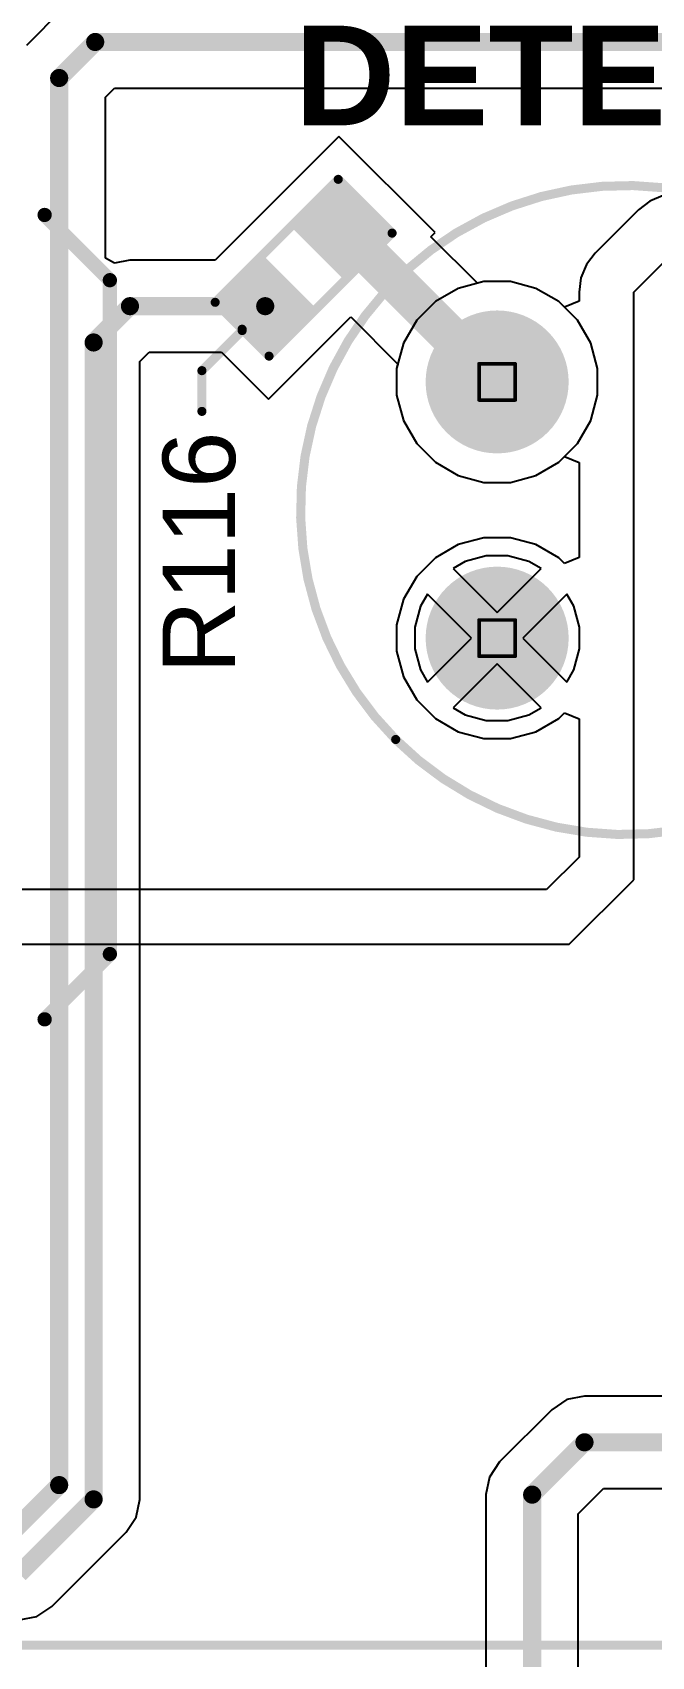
# Model space of a CAD drawing. Header units: inches. Extents: x -3 to 5437, y -3 to 5435.
# Drawn here: x 172.35 to 181.02, y 97.02 to 119.79 of the extents above; entities that cross this region are included whole.
import ezdxf

# ---------------------------------------------------------------- set-up
doc = ezdxf.new("R2010")
doc.units = ezdxf.units.IN
for name, color, linetype in [('Bottom Layer', 5, 'Continuous'), ('Bottom Solder', 6, 'Continuous'), ('Drill Drawing', 1, 'Continuous'), ('GND', 16, 'Continuous'), ('Multi-Layer', 9, 'Continuous'), ('Pad Holes', 156, 'Continuous'), ('PWR', 76, 'Continuous'), ('Top Layer', 1, 'Continuous'), ('Top Overlay', 2, 'Continuous'), ('Top Paste', 8, 'Continuous'), ('Top Solder', 216, 'Continuous')]:
    doc.layers.add(name, color=color, linetype=linetype)
doc.styles.add('Arial', font='', dxfattribs={"height": 0.2})
doc.styles.add('Arial_Bold', font='', dxfattribs={"height": 0.2})
doc.styles.get('Arial').set_extended_font_data('Arial')
doc.styles.get('Arial_Bold').set_extended_font_data('Arial', bold=True)

# ---------------------------------------------------------------- blocks, each defined once
blk = doc.blocks.new('HC_12_M______SMD_2')
at = {"layer": 'Top Overlay'}
blk.add_lwpolyline([(-14.173, 8.126, 0.127, 0.127, 0), (13.627, 8.126, 0.127, 0.127, 0)], format="xyseb", dxfattribs=at)
blk = doc.blocks.new('R___0603_255')
at = {"layer": 'Top Layer'}
for points in [[(-0.381, 0.4445), (-0.381, -0.4445), (-1.143, -0.4445), (-1.143, 0.4445)], [(1.143, 0.4445), (1.143, -0.4445), (0.381, -0.4445), (0.381, 0.4445)]]:
    blk.add_hatch(color=1, dxfattribs=at).paths.add_polyline_path(points)
at = {"layer": 'Top Paste'}
for points in [[(-0.381, 0.4445), (-0.381, -0.4445), (-1.143, -0.4445), (-1.143, 0.4445)], [(1.143, 0.4445), (1.143, -0.4445), (0.381, -0.4445), (0.381, 0.4445)]]:
    blk.add_hatch(color=8, dxfattribs=at).paths.add_polyline_path(points)
at = {"layer": 'Top Solder'}
for points in [[(-0.2794, 0.5461), (-0.2794, -0.5461), (-1.2446, -0.5461), (-1.2446, 0.5461)], [(1.2446, 0.5461), (1.2446, -0.5461), (0.2794, -0.5461), (0.2794, 0.5461)]]:
    blk.add_hatch(color=216, dxfattribs=at).paths.add_polyline_path(points)
at = {"layer": 'Top Overlay'}
for points in [[(1.2192, 0.5334, 0.127, 0.127, 0), (-1.2192, 0.5334, 0.127, 0.127, 0)], [(-1.2192, -0.5334, 0.127, 0.127, 0), (-1.2192, 0.5334, 0.127, 0.127, 0)], [(1.2192, -0.5334, 0.127, 0.127, 0), (1.2192, 0.5334, 0.127, 0.127, 0)], [(1.2192, -0.5334, 0.127, 0.127, 0), (-1.2192, -0.5334, 0.127, 0.127, 0)]]:
    blk.add_lwpolyline(points, format="xyseb", dxfattribs=at)
for points in [[(-1.25095, 0.5334, 0.0635, 0.0635, 1), (-1.18745, 0.5334, 0.0635, 0.0635, 1)], [(-1.25095, 0.5334, 0.0635, 0.0635, 1), (-1.18745, 0.5334, 0.0635, 0.0635, 1)], [(1.18745, 0.5334, 0.0635, 0.0635, 1), (1.25095, 0.5334, 0.0635, 0.0635, 1)], [(1.18745, 0.5334, 0.0635, 0.0635, 1), (1.25095, 0.5334, 0.0635, 0.0635, 1)], [(-1.25095, -0.5334, 0.0635, 0.0635, 1), (-1.18745, -0.5334, 0.0635, 0.0635, 1)], [(-1.25095, -0.5334, 0.0635, 0.0635, 1), (-1.18745, -0.5334, 0.0635, 0.0635, 1)], [(1.18745, -0.5334, 0.0635, 0.0635, 1), (1.25095, -0.5334, 0.0635, 0.0635, 1)], [(1.18745, -0.5334, 0.0635, 0.0635, 1), (1.25095, -0.5334, 0.0635, 0.0635, 1)]]:
    blk.add_lwpolyline(points, format="xyseb", close=True, dxfattribs=at)
blk = doc.blocks.new('AS312_280')
at = {"layer": 'Bottom Layer'}
h = blk.add_hatch(color=5, dxfattribs=at)
edge = h.paths.add_edge_path()
edge.add_arc((-2.54, 1.27), 0.9, 0, 360)
h = blk.add_hatch(color=5, dxfattribs=at)
edge = h.paths.add_edge_path()
edge.add_arc((2.54, 1.27), 0.9, 0, 360)
h = blk.add_hatch(color=5, dxfattribs=at)
edge = h.paths.add_edge_path()
edge.add_arc((0, -1.27), 0.9, 0, 360)
at = {"layer": 'Bottom Solder'}
h = blk.add_hatch(color=6, dxfattribs=at)
edge = h.paths.add_edge_path()
edge.add_arc((-2.54, 1.27), 1.002, 0, 360)
h = blk.add_hatch(color=6, dxfattribs=at)
edge = h.paths.add_edge_path()
edge.add_arc((2.54, 1.27), 1.002, 0, 360)
h = blk.add_hatch(color=6, dxfattribs=at)
edge = h.paths.add_edge_path()
edge.add_arc((0, -1.27), 1.002, 0, 360)
at = {"layer": 'GND'}
h = blk.add_hatch(color=16, dxfattribs=at)
edge = h.paths.add_edge_path()
edge.add_arc((-2.54, 1.27), 0.9, 0, 360)
h = blk.add_hatch(color=16, dxfattribs=at)
edge = h.paths.add_edge_path()
edge.add_arc((2.54, 1.27), 0.9, 0, 360)
h = blk.add_hatch(color=16, dxfattribs=at)
edge = h.paths.add_edge_path()
edge.add_arc((0, -1.27), 0.9, 0, 360)
at = {"layer": 'Multi-Layer'}
h = blk.add_hatch(color=9, dxfattribs=at)
edge = h.paths.add_edge_path()
edge.add_arc((-2.54, 1.27), 0.9, 0, 360)
h = blk.add_hatch(color=9, dxfattribs=at)
edge = h.paths.add_edge_path()
edge.add_arc((2.54, 1.27), 0.9, 0, 360)
h = blk.add_hatch(color=9, dxfattribs=at)
edge = h.paths.add_edge_path()
edge.add_arc((0, -1.27), 0.9, 0, 360)
at = {"layer": 'Pad Holes'}
h = blk.add_hatch(color=7, dxfattribs=at)
edge = h.paths.add_edge_path()
edge.add_arc((-2.54, 1.27), 0.45, 0, 360)
h = blk.add_hatch(color=7, dxfattribs=at)
edge = h.paths.add_edge_path()
edge.add_arc((2.54, 1.27), 0.45, 0, 360)
h = blk.add_hatch(color=7, dxfattribs=at)
edge = h.paths.add_edge_path()
edge.add_arc((0, -1.27), 0.45, 0, 360)
at = {"layer": 'PWR'}
h = blk.add_hatch(color=76, dxfattribs=at)
edge = h.paths.add_edge_path()
edge.add_arc((-2.54, 1.27), 0.9, 0, 360)
h = blk.add_hatch(color=76, dxfattribs=at)
edge = h.paths.add_edge_path()
edge.add_arc((2.54, 1.27), 0.9, 0, 360)
h = blk.add_hatch(color=76, dxfattribs=at)
edge = h.paths.add_edge_path()
edge.add_arc((0, -1.27), 0.9, 0, 360)
at = {"layer": 'Top Layer'}
h = blk.add_hatch(color=1, dxfattribs=at)
edge = h.paths.add_edge_path()
edge.add_arc((-2.54, 1.27), 0.9, 0, 360)
h = blk.add_hatch(color=1, dxfattribs=at)
edge = h.paths.add_edge_path()
edge.add_arc((2.54, 1.27), 0.9, 0, 360)
h = blk.add_hatch(color=1, dxfattribs=at)
edge = h.paths.add_edge_path()
edge.add_arc((0, -1.27), 0.9, 0, 360)
at = {"layer": 'Top Solder'}
h = blk.add_hatch(color=216, dxfattribs=at)
edge = h.paths.add_edge_path()
edge.add_arc((-2.54, 1.27), 1.002, 0, 360)
h = blk.add_hatch(color=216, dxfattribs=at)
edge = h.paths.add_edge_path()
edge.add_arc((2.54, 1.27), 1.002, 0, 360)
h = blk.add_hatch(color=216, dxfattribs=at)
edge = h.paths.add_edge_path()
edge.add_arc((0, -1.27), 1.002, 0, 360)
at = {"layer": 'Top Overlay'}
for points in [[(4.55, 1.27, 0.127, 0.127, 1), (-4.55, 1.27, 0.127, 0.127, 1)], [(-3.503, 5.448, 0.0635, 0.0635, 1), (-3.439, 5.448, 0.0635, 0.0635, 1)], [(-3.503, 5.448, 0.0635, 0.0635, 1), (-3.439, 5.448, 0.0635, 0.0635, 1)], [(-4.21, 4.741, 0.0635, 0.0635, 1), (-4.147, 4.741, 0.0635, 0.0635, 1)], [(-4.21, 4.741, 0.0635, 0.0635, 1), (-4.146, 4.741, 0.0635, 0.0635, 1)], [(-2.879, 4.824, 0.0635, 0.0635, 1), (-2.815, 4.824, 0.0635, 0.0635, 1)], [(-3.588, 4.115, 0.0635, 0.0635, 1), (-3.524, 4.115, 0.0635, 0.0635, 1)], [(-3.277, 2.184, 0.254, 0.254, 1), (-3.581, 2.184, 0.254, 0.254, 1)], [(-3.645, 2.184, 0.127, 0.127, 1), (-3.518, 2.184, 0.127, 0.127, 1)], [(-3.34, 2.184, 0.127, 0.127, 1), (-3.213, 2.184, 0.127, 0.127, 1)], [(-4.582, 1.27, 0.0635, 0.0635, 1), (-4.518, 1.27, 0.0635, 0.0635, 1)], [(4.518, 1.27, 0.0635, 0.0635, 1), (4.582, 1.27, 0.0635, 0.0635, 1)]]:
    blk.add_lwpolyline(points, format="xyseb", close=True, dxfattribs=at)
for points in [[(-3.471, 5.448, 0.127, 0.127, 0), (-4.178, 4.741, 0.127, 0.127, 0)], [(-2.847, 4.824, 0.127, 0.127, 0), (-3.471, 5.448, 0.127, 0.127, 0)], [(-3.556, 4.115, 0.127, 0.127, 0), (-4.179, 4.741, 0.127, 0.127, 0)]]:
    blk.add_lwpolyline(points, format="xyseb", dxfattribs=at)
blk = doc.blocks.new('TL3300CF160Q_411')
at = {"layer": 'Top Layer'}
for points in [[(-6.5, 1.6), (-9, 1.6), (-9, 3.4), (-6.5, 3.4)], [(9, 1.6), (6.5, 1.6), (6.5, 3.4), (9, 3.4)], [(-6.5, -3.4), (-9, -3.4), (-9, -1.6), (-6.5, -1.6)], [(9, -3.4), (6.5, -3.4), (6.5, -1.6), (9, -1.6)]]:
    blk.add_hatch(color=1, dxfattribs=at).paths.add_polyline_path(points)
at = {"layer": 'Top Paste'}
for points in [[(-6.5, 1.6), (-9, 1.6), (-9, 3.4), (-6.5, 3.4)], [(9, 1.6), (6.5, 1.6), (6.5, 3.4), (9, 3.4)], [(-6.5, -3.4), (-9, -3.4), (-9, -1.6), (-6.5, -1.6)], [(9, -3.4), (6.5, -3.4), (6.5, -1.6), (9, -1.6)]]:
    blk.add_hatch(color=8, dxfattribs=at).paths.add_polyline_path(points)
at = {"layer": 'Top Solder'}
for points in [[(-6.398, 1.498), (-9.102, 1.498), (-9.102, 3.502), (-6.398, 3.502)], [(9.102, 1.498), (6.398, 1.498), (6.398, 3.502), (9.102, 3.502)], [(-6.398, -3.502), (-9.102, -3.502), (-9.102, -1.498), (-6.398, -1.498)], [(9.102, -3.502), (6.398, -3.502), (6.398, -1.498), (9.102, -1.498)]]:
    blk.add_hatch(color=216, dxfattribs=at).paths.add_polyline_path(points)
at = {"layer": 'Top Overlay'}
for points in [[(-4.724, 6.121, 0.2, 0.2, 0), (-5.639, 5.207, 0.2, 0.2, 0)], [(-4.724, 6.121, 0.2, 0.2, 0), (4.724, 6.121, 0.2, 0.2, 0)], [(4.724, 6.121, 0.2, 0.2, 0), (5.639, 5.207, 0.2, 0.2, 0)], [(-6.121, 1.342, 0.2, 0.2, 0), (-6.121, -1.295, 0.2, 0.2, 0)], [(6.147, 1.368, 0.2, 0.2, 0), (6.147, -1.397, 0.2, 0.2, 0)], [(-5.639, -5.207, 0.2, 0.2, 0), (-4.724, -6.121, 0.2, 0.2, 0)], [(5.639, -5.207, 0.2, 0.2, 0), (4.724, -6.121, 0.2, 0.2, 0)], [(-4.724, -6.121, 0.2, 0.2, 0), (4.724, -6.121, 0.2, 0.2, 0)]]:
    blk.add_lwpolyline(points, format="xyseb", dxfattribs=at)
for points in [[(-4.774, 6.121, 0.1, 0.1, 1), (-4.674, 6.121, 0.1, 0.1, 1)], [(-4.774, 6.121, 0.1, 0.1, 1), (-4.674, 6.121, 0.1, 0.1, 1)], [(4.674, 6.121, 0.1, 0.1, 1), (4.774, 6.121, 0.1, 0.1, 1)], [(4.674, 6.121, 0.1, 0.1, 1), (4.774, 6.121, 0.1, 0.1, 1)], [(-5.689, 5.207, 0.1, 0.1, 1), (-5.589, 5.207, 0.1, 0.1, 1)], [(5.589, 5.207, 0.1, 0.1, 1), (5.689, 5.207, 0.1, 0.1, 1)], [(-8.43, 0.993, 0.254, 0.254, 1), (-8.97, 0.993, 0.254, 0.254, 1)], [(-6.171, 1.342, 0.1, 0.1, 1), (-6.071, 1.342, 0.1, 0.1, 1)], [(6.097, 1.368, 0.1, 0.1, 1), (6.197, 1.368, 0.1, 0.1, 1)], [(-9.034, 0.993, 0.127, 0.127, 1), (-8.907, 0.993, 0.127, 0.127, 1)], [(-8.494, 0.993, 0.127, 0.127, 1), (-8.367, 0.993, 0.127, 0.127, 1)], [(-6.171, -1.295, 0.1, 0.1, 1), (-6.071, -1.295, 0.1, 0.1, 1)], [(6.097, -1.397, 0.1, 0.1, 1), (6.197, -1.397, 0.1, 0.1, 1)], [(-5.689, -5.207, 0.1, 0.1, 1), (-5.589, -5.207, 0.1, 0.1, 1)], [(5.589, -5.207, 0.1, 0.1, 1), (5.689, -5.207, 0.1, 0.1, 1)], [(-4.774, -6.121, 0.1, 0.1, 1), (-4.674, -6.121, 0.1, 0.1, 1)], [(-4.774, -6.121, 0.1, 0.1, 1), (-4.674, -6.121, 0.1, 0.1, 1)], [(4.674, -6.121, 0.1, 0.1, 1), (4.774, -6.121, 0.1, 0.1, 1)], [(4.674, -6.121, 0.1, 0.1, 1), (4.774, -6.121, 0.1, 0.1, 1)]]:
    blk.add_lwpolyline(points, format="xyseb", close=True, dxfattribs=at)

msp = doc.modelspace()

# ---------------------------------------------------------------- linework, layer by layer
at = {"layer": 'Bottom Layer'}
for p, q in [((178.312, 116.206), (177.991, 116.021)), ((178.67, 116.302), (178.312, 116.206)), ((179.041, 116.302), (178.67, 116.302)), ((179.399, 116.206), (179.041, 116.302)), ((179.72, 116.021), (179.399, 116.206)), ((177.991, 116.021), (177.729, 115.759)), ((179.982, 115.759), (179.72, 116.021)), ((177.729, 115.759), (177.544, 115.438)), ((180.168, 115.438), (179.982, 115.759)), ((177.544, 115.438), (177.448, 115.08)), ((180.264, 115.08), (180.168, 115.438)), ((177.448, 115.08), (177.448, 114.709)), ((180.264, 114.709), (180.264, 115.08)), ((177.448, 114.709), (177.544, 114.351)), ((180.168, 114.351), (180.264, 114.709)), ((177.544, 114.351), (177.729, 114.03)), ((179.982, 114.03), (180.168, 114.351)), ((177.729, 114.03), (177.991, 113.768)), ((179.72, 113.768), (179.982, 114.03)), ((177.991, 113.768), (178.312, 113.582)), ((179.399, 113.582), (179.72, 113.768)), ((178.312, 113.582), (178.67, 113.486)), ((178.67, 113.486), (179.041, 113.486)), ((179.041, 113.486), (179.399, 113.582)), ((178.41, 112.378), (178.238, 112.278)), ((178.238, 112.278), (178.856, 111.661)), ((178.704, 112.456), (178.41, 112.378)), ((179.007, 112.456), (178.704, 112.456)), ((178.856, 111.661), (179.473, 112.278)), ((179.301, 112.378), (179.007, 112.456)), ((179.473, 112.278), (179.301, 112.378)), ((177.879, 111.919), (177.78, 111.748)), ((178.496, 111.302), (177.879, 111.919)), ((179.832, 111.919), (179.215, 111.302)), ((179.931, 111.748), (179.832, 111.919)), ((177.78, 111.748), (177.702, 111.454)), ((180.01, 111.454), (179.931, 111.748)), ((177.702, 111.454), (177.702, 111.15)), ((180.01, 111.15), (180.01, 111.454)), ((177.702, 111.15), (177.78, 110.857)), ((177.879, 110.685), (178.496, 111.302)), ((179.215, 111.302), (179.832, 110.685)), ((179.931, 110.857), (180.01, 111.15)), ((178.856, 110.943), (178.238, 110.326)), ((179.473, 110.326), (178.856, 110.943)), ((177.78, 110.857), (177.879, 110.685)), ((179.832, 110.685), (179.931, 110.857)), ((178.238, 110.326), (178.41, 110.227)), ((178.41, 110.227), (178.704, 110.148)), ((179.007, 110.148), (179.301, 110.227)), ((179.301, 110.227), (179.473, 110.326)), ((178.704, 110.148), (179.007, 110.148))]:
    msp.add_line(p, q, dxfattribs=at)
at = {"layer": 'Drill Drawing'}
for points in [[(178.602, 115.148, 0.0508, 0.0508, 0), (179.11, 115.148, 0.0508, 0.0508, 0)], [(178.602, 114.64, 0.0508, 0.0508, 0), (178.602, 115.148, 0.0508, 0.0508, 0)], [(179.11, 114.64, 0.0508, 0.0508, 0), (179.11, 115.148, 0.0508, 0.0508, 0)], [(178.602, 114.64, 0.0508, 0.0508, 0), (179.11, 114.64, 0.0508, 0.0508, 0)], [(178.602, 111.556, 0.0508, 0.0508, 0), (179.11, 111.556, 0.0508, 0.0508, 0)], [(178.602, 111.048, 0.0508, 0.0508, 0), (178.602, 111.556, 0.0508, 0.0508, 0)], [(179.11, 111.048, 0.0508, 0.0508, 0), (179.11, 111.556, 0.0508, 0.0508, 0)], [(178.602, 111.048, 0.0508, 0.0508, 0), (179.11, 111.048, 0.0508, 0.0508, 0)]]:
    msp.add_lwpolyline(points, format="xyseb", dxfattribs=at)
for points in [[(178.589, 115.148, 0.0254, 0.0254, 1), (178.614, 115.148, 0.0254, 0.0254, 1)], [(178.589, 115.148, 0.0254, 0.0254, 1), (178.614, 115.148, 0.0254, 0.0254, 1)], [(179.097, 115.148, 0.0254, 0.0254, 1), (179.122, 115.148, 0.0254, 0.0254, 1)], [(179.097, 115.148, 0.0254, 0.0254, 1), (179.122, 115.148, 0.0254, 0.0254, 1)], [(178.589, 114.64, 0.0254, 0.0254, 1), (178.614, 114.64, 0.0254, 0.0254, 1)], [(178.589, 114.64, 0.0254, 0.0254, 1), (178.614, 114.64, 0.0254, 0.0254, 1)], [(179.097, 114.64, 0.0254, 0.0254, 1), (179.122, 114.64, 0.0254, 0.0254, 1)], [(179.097, 114.64, 0.0254, 0.0254, 1), (179.122, 114.64, 0.0254, 0.0254, 1)], [(178.589, 111.556, 0.0254, 0.0254, 1), (178.614, 111.556, 0.0254, 0.0254, 1)], [(178.589, 111.556, 0.0254, 0.0254, 1), (178.614, 111.556, 0.0254, 0.0254, 1)], [(179.097, 111.556, 0.0254, 0.0254, 1), (179.122, 111.556, 0.0254, 0.0254, 1)], [(179.097, 111.556, 0.0254, 0.0254, 1), (179.122, 111.556, 0.0254, 0.0254, 1)], [(178.589, 111.048, 0.0254, 0.0254, 1), (178.614, 111.048, 0.0254, 0.0254, 1)], [(178.589, 111.048, 0.0254, 0.0254, 1), (178.614, 111.048, 0.0254, 0.0254, 1)], [(179.097, 111.048, 0.0254, 0.0254, 1), (179.122, 111.048, 0.0254, 0.0254, 1)], [(179.097, 111.048, 0.0254, 0.0254, 1), (179.122, 111.048, 0.0254, 0.0254, 1)]]:
    msp.add_lwpolyline(points, format="xyseb", close=True, dxfattribs=at)
at = {"layer": 'GND'}
for p, q in [((178.312, 116.206), (177.991, 116.021)), ((178.67, 116.302), (178.312, 116.206)), ((179.041, 116.302), (178.67, 116.302)), ((179.399, 116.206), (179.041, 116.302)), ((179.72, 116.021), (179.399, 116.206)), ((177.991, 116.021), (177.729, 115.759)), ((179.982, 115.759), (179.72, 116.021)), ((177.729, 115.759), (177.544, 115.438)), ((180.168, 115.438), (179.982, 115.759)), ((177.544, 115.438), (177.448, 115.08)), ((180.264, 115.08), (180.168, 115.438)), ((177.448, 115.08), (177.448, 114.709)), ((180.264, 114.709), (180.264, 115.08)), ((177.448, 114.709), (177.544, 114.351)), ((180.168, 114.351), (180.264, 114.709)), ((177.544, 114.351), (177.729, 114.03)), ((179.982, 114.03), (180.168, 114.351)), ((177.729, 114.03), (177.991, 113.768)), ((179.72, 113.768), (179.982, 114.03)), ((177.991, 113.768), (178.312, 113.582)), ((179.399, 113.582), (179.72, 113.768)), ((178.312, 113.582), (178.67, 113.486)), ((178.67, 113.486), (179.041, 113.486)), ((179.041, 113.486), (179.399, 113.582)), ((178.41, 112.378), (178.238, 112.278)), ((178.238, 112.278), (178.856, 111.661)), ((178.704, 112.456), (178.41, 112.378)), ((179.007, 112.456), (178.704, 112.456)), ((178.856, 111.661), (179.473, 112.278)), ((179.301, 112.378), (179.007, 112.456)), ((179.473, 112.278), (179.301, 112.378)), ((177.879, 111.919), (177.78, 111.748)), ((178.496, 111.302), (177.879, 111.919)), ((179.832, 111.919), (179.215, 111.302)), ((179.931, 111.748), (179.832, 111.919)), ((177.78, 111.748), (177.702, 111.454)), ((180.01, 111.454), (179.931, 111.748)), ((177.702, 111.454), (177.702, 111.15)), ((180.01, 111.15), (180.01, 111.454)), ((177.702, 111.15), (177.78, 110.857)), ((177.879, 110.685), (178.496, 111.302)), ((179.215, 111.302), (179.832, 110.685)), ((179.931, 110.857), (180.01, 111.15)), ((178.856, 110.943), (178.238, 110.326)), ((179.473, 110.326), (178.856, 110.943)), ((177.78, 110.857), (177.879, 110.685)), ((179.832, 110.685), (179.931, 110.857)), ((178.238, 110.326), (178.41, 110.227)), ((178.41, 110.227), (178.704, 110.148)), ((179.007, 110.148), (179.301, 110.227)), ((179.301, 110.227), (179.473, 110.326)), ((178.704, 110.148), (179.007, 110.148))]:
    msp.add_line(p, q, dxfattribs=at)
at = {"layer": 'PWR'}
for p, q in [((181.182, 117.506), (180.997, 117.429)), ((180.838, 117.307), (180.228, 116.698)), ((180.997, 117.429), (180.838, 117.307)), ((180.228, 116.698), (180.106, 116.538)), ((180.772, 116.154), (181.381, 116.764)), ((180.106, 116.538), (180.029, 116.353)), ((178.312, 116.206), (177.991, 116.021)), ((178.67, 116.302), (178.312, 116.206)), ((179.041, 116.302), (178.67, 116.302)), ((179.399, 116.206), (179.041, 116.302)), ((179.72, 116.021), (179.399, 116.206)), ((180.029, 116.353), (180.003, 116.154)), ((180.003, 116.154), (180.003, 116.025)), ((180.772, 107.915), (180.772, 116.154)), ((177.991, 116.021), (177.729, 115.759)), ((179.8, 115.941), (179.72, 116.021)), ((180.003, 116.025), (179.8, 115.941)), ((177.729, 115.759), (177.544, 115.438)), ((177.544, 115.438), (177.448, 115.08)), ((177.448, 115.08), (177.448, 114.709)), ((177.448, 114.709), (177.544, 114.351)), ((177.544, 114.351), (177.729, 114.03)), ((177.729, 114.03), (177.991, 113.768)), ((177.991, 113.768), (178.312, 113.582)), ((179.399, 113.582), (179.72, 113.768)), ((179.72, 113.768), (179.8, 113.848)), ((179.8, 113.848), (180.003, 113.763)), ((180.003, 113.763), (180.003, 112.433)), ((178.312, 113.582), (178.67, 113.486)), ((178.67, 113.486), (179.041, 113.486)), ((179.041, 113.486), (179.399, 113.582)), ((178.67, 112.71), (178.312, 112.614)), ((179.041, 112.71), (178.67, 112.71)), ((179.399, 112.614), (179.041, 112.71)), ((178.312, 112.614), (177.991, 112.429)), ((179.72, 112.429), (179.399, 112.614)), ((177.991, 112.429), (177.729, 112.167)), ((179.8, 112.349), (179.72, 112.429)), ((180.003, 112.433), (179.8, 112.349)), ((177.729, 112.167), (177.544, 111.846)), ((177.544, 111.846), (177.448, 111.488)), ((177.448, 111.488), (177.448, 111.117)), ((177.448, 111.117), (177.544, 110.759)), ((177.544, 110.759), (177.729, 110.438)), ((177.729, 110.438), (177.991, 110.175)), ((179.72, 110.175), (179.8, 110.255)), ((179.8, 110.255), (180.003, 110.171)), ((177.991, 110.175), (178.312, 109.99)), ((178.312, 109.99), (178.67, 109.894)), ((179.041, 109.894), (179.399, 109.99)), ((179.399, 109.99), (179.72, 110.175)), ((180.003, 110.171), (180.003, 108.233)), ((178.67, 109.894), (179.041, 109.894)), ((180.003, 108.233), (179.549, 107.779)), ((179.549, 107.779), (135.941, 107.779)), ((179.867, 107.01), (180.772, 107.915)), ((135.941, 107.01), (179.867, 107.01))]:
    msp.add_line(p, q, dxfattribs=at)
at = {"layer": 'Top Layer'}
for p, q in [((172.767, 120.118), (172.262, 119.613)), ((173.367, 118.887), (173.493, 119.013)), ((173.367, 116.631), (173.367, 118.887)), ((173.493, 119.013), (187.561, 119.013)), ((176.639, 118.336), (175.382, 117.078)), ((177.986, 116.989), (176.639, 118.336)), ((175.382, 117.078), (174.907, 116.603)), ((177.927, 116.93), (177.986, 116.989)), ((178.579, 116.278), (177.927, 116.93)), ((173.494, 116.56), (173.367, 116.631)), ((173.711, 116.603), (173.494, 116.56)), ((174.907, 116.603), (173.711, 116.603)), ((178.67, 116.302), (178.579, 116.278)), ((179.041, 116.302), (178.67, 116.302)), ((179.399, 116.206), (179.041, 116.302)), ((179.72, 116.021), (179.399, 116.206)), ((179.982, 115.759), (179.72, 116.021)), ((175.651, 114.654), (176.804, 115.807)), ((176.804, 115.807), (177.465, 115.145)), ((180.168, 115.438), (179.982, 115.759)), ((173.85, 115.179), (173.98, 115.309)), ((173.98, 115.309), (174.996, 115.309)), ((174.996, 115.309), (175.651, 114.654)), ((180.264, 115.08), (180.168, 115.438)), ((173.85, 99.227), (173.85, 115.179)), ((177.465, 115.145), (177.448, 115.08)), ((177.448, 115.08), (177.448, 114.709)), ((180.264, 114.709), (180.264, 115.08)), ((177.448, 114.709), (177.544, 114.351)), ((180.168, 114.351), (180.264, 114.709)), ((177.544, 114.351), (177.729, 114.03)), ((179.982, 114.03), (180.168, 114.351)), ((177.729, 114.03), (177.991, 113.768)), ((179.72, 113.768), (179.982, 114.03)), ((177.991, 113.768), (178.312, 113.582)), ((179.399, 113.582), (179.72, 113.768)), ((178.312, 113.582), (178.67, 113.486)), ((178.67, 113.486), (179.041, 113.486)), ((179.041, 113.486), (179.399, 113.582)), ((178.41, 112.378), (178.238, 112.278)), ((178.238, 112.278), (178.856, 111.661)), ((178.704, 112.456), (178.41, 112.378)), ((179.007, 112.456), (178.704, 112.456)), ((178.856, 111.661), (179.473, 112.278)), ((179.301, 112.378), (179.007, 112.456)), ((179.473, 112.278), (179.301, 112.378)), ((177.879, 111.919), (177.78, 111.748)), ((178.496, 111.302), (177.879, 111.919)), ((179.832, 111.919), (179.215, 111.302)), ((179.931, 111.748), (179.832, 111.919)), ((177.78, 111.748), (177.702, 111.454)), ((180.01, 111.454), (179.931, 111.748)), ((177.702, 111.454), (177.702, 111.15)), ((180.01, 111.15), (180.01, 111.454)), ((177.702, 111.15), (177.78, 110.857)), ((177.879, 110.685), (178.496, 111.302)), ((179.215, 111.302), (179.832, 110.685)), ((179.931, 110.857), (180.01, 111.15)), ((178.856, 110.943), (178.238, 110.326)), ((179.473, 110.326), (178.856, 110.943)), ((177.78, 110.857), (177.879, 110.685)), ((179.832, 110.685), (179.931, 110.857)), ((178.238, 110.326), (178.41, 110.227)), ((178.41, 110.227), (178.704, 110.148)), ((179.007, 110.148), (179.301, 110.227)), ((179.301, 110.227), (179.473, 110.326)), ((178.704, 110.148), (179.007, 110.148)), ((180.08, 100.674), (179.832, 100.625)), ((184.396, 100.674), (180.08, 100.674)), ((179.622, 100.484), (178.888, 99.751)), ((179.832, 100.625), (179.622, 100.484)), ((178.888, 99.751), (178.748, 99.54)), ((178.748, 99.54), (178.699, 99.293)), ((178.699, 99.293), (178.699, 76.585)), ((179.993, 99.025), (180.348, 99.379)), ((180.348, 99.379), (184.396, 99.379)), ((173.8, 98.979), (173.85, 99.227)), ((173.66, 98.769), (173.8, 98.979)), ((179.993, 68.625), (179.993, 99.025)), ((172.617, 97.726), (173.66, 98.769)), ((172.407, 97.586), (172.617, 97.726)), ((172.159, 97.536), (172.407, 97.586))]:
    msp.add_line(p, q, dxfattribs=at)
for points in [[(172.72, 119.155, 0.254, 0.254, 0), (173.225, 119.66, 0.254, 0.254, 0)], [(173.225, 119.66, 0.254, 0.254, 0), (187.83, 119.66, 0.254, 0.254, 0)], [(172.72, 99.427, 0.254, 0.254, 0), (172.72, 119.155, 0.254, 0.254, 0)], [(176.684, 117.034, 0.559, 0.559, 0), (176.7, 117.034, 0.559, 0.559, 0)], [(176.7, 117.034, 0.559, 0.559, 0), (178.839, 114.894, 0.559, 0.559, 0)], [(173.202, 115.447, 0.254, 0.254, 0), (173.711, 115.956, 0.254, 0.254, 0)], [(173.711, 115.956, 0.254, 0.254, 0), (175.606, 115.956, 0.254, 0.254, 0)], [(173.202, 99.227, 0.254, 0.254, 0), (173.202, 115.447, 0.254, 0.254, 0)], [(178.839, 114.894, 0.559, 0.559, 0), (178.856, 114.894, 0.559, 0.559, 0)], [(179.346, 99.293, 0.254, 0.254, 0), (180.08, 100.027, 0.254, 0.254, 0)], [(180.08, 100.027, 0.254, 0.254, 0), (185.285, 100.027, 0.254, 0.254, 0)], [(171.959, 98.666, 0.254, 0.254, 0), (172.72, 99.427, 0.254, 0.254, 0)], [(172.159, 98.184, 0.254, 0.254, 0), (173.202, 99.227, 0.254, 0.254, 0)], [(179.346, 68.625, 0.254, 0.254, 0), (179.346, 99.293, 0.254, 0.254, 0)]]:
    msp.add_lwpolyline(points, format="xyseb", dxfattribs=at)
for points in [[(173.161, 119.66, 0.127, 0.127, 1), (173.288, 119.66, 0.127, 0.127, 1)], [(173.161, 119.66, 0.127, 0.127, 1), (173.288, 119.66, 0.127, 0.127, 1)], [(172.656, 119.155, 0.127, 0.127, 1), (172.783, 119.155, 0.127, 0.127, 1)], [(172.656, 119.155, 0.127, 0.127, 1), (172.783, 119.155, 0.127, 0.127, 1)], [(176.544, 117.034, 0.279, 0.279, 1), (176.823, 117.034, 0.279, 0.279, 1)], [(176.56, 117.034, 0.279, 0.279, 1), (176.84, 117.034, 0.279, 0.279, 1)], [(176.56, 117.034, 0.279, 0.279, 1), (176.84, 117.034, 0.279, 0.279, 1)], [(173.648, 115.956, 0.127, 0.127, 1), (173.775, 115.956, 0.127, 0.127, 1)], [(173.648, 115.956, 0.127, 0.127, 1), (173.775, 115.956, 0.127, 0.127, 1)], [(175.543, 115.956, 0.127, 0.127, 1), (175.67, 115.956, 0.127, 0.127, 1)], [(173.139, 115.447, 0.127, 0.127, 1), (173.266, 115.447, 0.127, 0.127, 1)], [(173.139, 115.447, 0.127, 0.127, 1), (173.266, 115.447, 0.127, 0.127, 1)], [(178.7, 114.894, 0.279, 0.279, 1), (178.979, 114.894, 0.279, 0.279, 1)], [(178.7, 114.894, 0.279, 0.279, 1), (178.979, 114.894, 0.279, 0.279, 1)], [(178.716, 114.894, 0.279, 0.279, 1), (178.995, 114.894, 0.279, 0.279, 1)], [(180.016, 100.027, 0.127, 0.127, 1), (180.143, 100.027, 0.127, 0.127, 1)], [(180.016, 100.027, 0.127, 0.127, 1), (180.143, 100.027, 0.127, 0.127, 1)], [(172.656, 99.427, 0.127, 0.127, 1), (172.783, 99.427, 0.127, 0.127, 1)], [(172.656, 99.427, 0.127, 0.127, 1), (172.783, 99.427, 0.127, 0.127, 1)], [(173.139, 99.227, 0.127, 0.127, 1), (173.266, 99.227, 0.127, 0.127, 1)], [(173.139, 99.227, 0.127, 0.127, 1), (173.266, 99.227, 0.127, 0.127, 1)], [(179.283, 99.293, 0.127, 0.127, 1), (179.41, 99.293, 0.127, 0.127, 1)], [(179.283, 99.293, 0.127, 0.127, 1), (179.41, 99.293, 0.127, 0.127, 1)]]:
    msp.add_lwpolyline(points, format="xyseb", close=True, dxfattribs=at)
at = {"layer": 'Top Overlay'}
for points in [[(174.72, 115.052, 0.127, 0.127, 0), (175.283, 115.614, 0.127, 0.127, 0)], [(175.283, 115.614, 0.127, 0.127, 0), (175.283, 115.633, 0.127, 0.127, 0)], [(174.72, 114.481, 0.127, 0.127, 0), (174.72, 115.052, 0.127, 0.127, 0)]]:
    msp.add_lwpolyline(points, format="xyseb", dxfattribs=at)
for points in [[(175.251, 115.633, 0.0635, 0.0635, 1), (175.315, 115.633, 0.0635, 0.0635, 1)], [(175.251, 115.614, 0.0635, 0.0635, 1), (175.315, 115.614, 0.0635, 0.0635, 1)], [(175.251, 115.614, 0.0635, 0.0635, 1), (175.315, 115.614, 0.0635, 0.0635, 1)], [(174.688, 115.052, 0.0635, 0.0635, 1), (174.752, 115.052, 0.0635, 0.0635, 1)], [(174.688, 115.052, 0.0635, 0.0635, 1), (174.752, 115.052, 0.0635, 0.0635, 1)], [(174.688, 114.481, 0.0635, 0.0635, 1), (174.752, 114.481, 0.0635, 0.0635, 1)]]:
    msp.add_lwpolyline(points, format="xyseb", close=True, dxfattribs=at)

# ---------------------------------------------------------------- block references
for name, p, rotation in [('TL3300CF160Q_411', (167.309, 111.596), 90), ('AS312_280', (179.754, 113.996), 225), ('R___0603_255', (176.145, 116.495), 225)]:
    msp.add_blockref(name, p, dxfattribs=dict(rotation=rotation))
msp.add_blockref('HC_12_M______SMD_2', (171.704, 89.058))

# ---------------------------------------------------------------- texts
for s, height, rotation, style, p in [('DETETCTION', 1.397, 360, 'Arial_Bold', (176.021, 118.492)), ('R116', 1.016, 90, 'Arial', (175.185, 110.804))]:
    msp.add_text(s, height=height, rotation=rotation, dxfattribs=dict(at, style=style)).set_placement(p)

doc.saveas('drawing.dxf')
